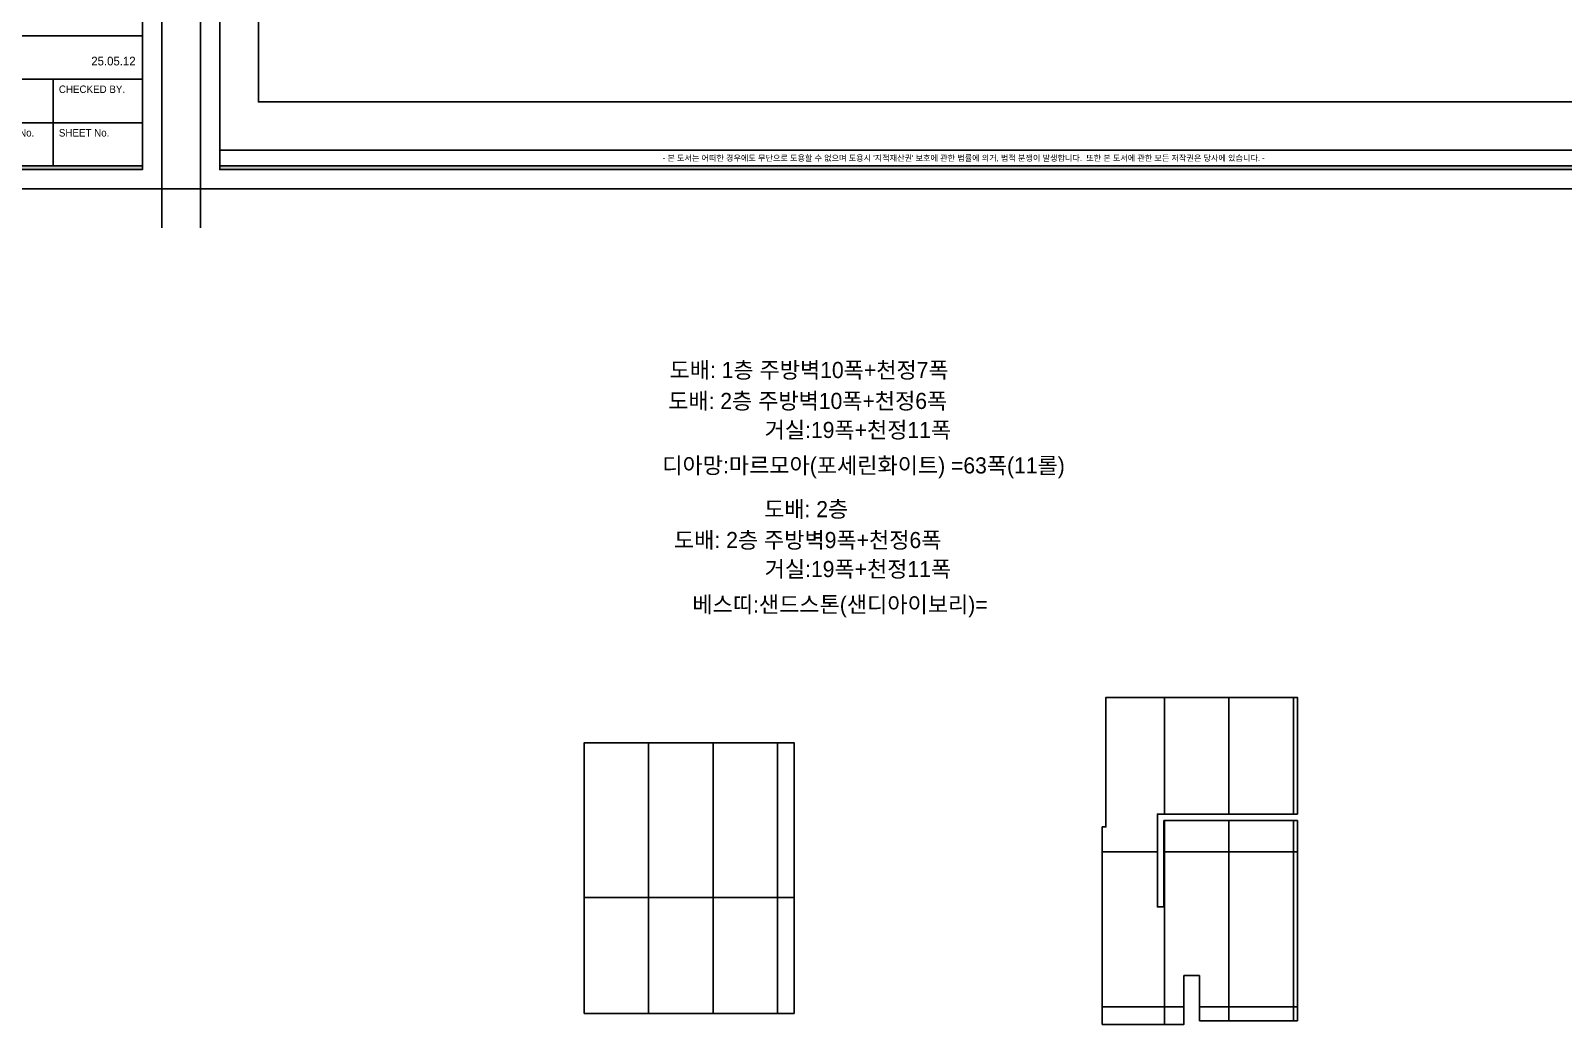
# Model space of a CAD drawing. Header units: inches. Extents: x 45519 to 207552, y -100391 to 47052.
# Drawn here: x 140419 to 164187, y 5629 to 21043 of the extents above; entities that cross this region are included whole.
import ezdxf
from ezdxf.enums import TextEntityAlignment as Align

# ---------------------------------------------------------------- set-up
doc = ezdxf.new("R2010")
doc.units = ezdxf.units.IN
doc.header["$LTSCALE"] = 100
doc.header["$MEASUREMENT"] = 0
for name, color, linetype in [('03-TEXT', 3, 'Continuous'), ('07-DIM WAL', 5, 'Continuous'), ('08-HAT', 8, 'Continuous'), ('7', 7, 'Continuous'), ('F-SYM', 7, 'Continuous'), ('FORM(YOURNAME)-11', 1, 'Continuous'), ('FORM(YOURNAME)-11 @ 1', 1, 'Continuous')]:
    doc.layers.add(name, color=color, linetype=linetype)
doc.styles.add('YOURNAME', font='HY울릉도M.TTF')
doc.styles.add('코레일둥고', font='Korail_Round_Gothic_Medium.ttf')

# ---------------------------------------------------------------- blocks, each defined once
blk = doc.blocks.new('FORM-PLAN')
at = {"layer": 'FORM(YOURNAME)-11'}
h = blk.add_hatch(color=256, dxfattribs=at)
h.dxf.hatch_style = 1
h.paths.add_polyline_path([(-71444, 55115), (10556, 55115), (10556, 54915), (-71444, 54915)])
h.paths.add_polyline_path([(-71444, -2085), (10556, -2085), (10556, -2285), (-71444, -2285)])
at = {"layer": 'Defpoints', "color": 158}
blk.add_line((1346, -1285), (-71444, -1285), dxfattribs=at)
for points in [[(-71444, -2285), (10556, -2285), (10556, 55115), (-71444, 55115)], [(-69444, 53115), (-64, 53115), (-64, 1215), (-69444, 1215)]]:
    blk.add_lwpolyline(points, close=True, dxfattribs=at)
at = {"layer": 'Defpoints', "color": 1}
for points in [[(-72444, -5285), (-72444, -3285), (-74444, -3285)], [(11556, -5285), (11556, -3285), (13556, -3285)]]:
    blk.add_lwpolyline(points, dxfattribs=at)
at = {"layer": 'FORM(YOURNAME)-11', "color": 14}
for p, q in [((1346, 4641), (10556, 4641)), ((1346, 2388), (10556, 2388)), ((5951, 2388), (5951, -2085)), ((1346, 136), (10556, 136))]:
    blk.add_line(p, q, dxfattribs=at)
at = {"layer": 'FORM(YOURNAME)-11', "color": 250}
blk.add_lwpolyline([(-72444, -3285), (11556, -3285), (11556, 56115), (-72444, 56115)], close=True, dxfattribs=at)
at = {"layer": 'FORM(YOURNAME)-11'}
blk.add_lwpolyline([(-71444, -2085), (10556, -2085), (10556, -2285), (-71444, -2285)], close=True, dxfattribs=at)
at = {"layer": 'FORM(YOURNAME)-11', "color": 14, "style": 'YOURNAME'}
for s, height, p in [('CHECKED BY.', 386.14, (6240, 1873)), ('DRAWING No.', 386.14, (1603, -379)), ('SHEET No.', 386.1, (6240, -379))]:
    blk.add_text(s, height=height, dxfattribs=at).set_placement(p, align=Align.MIDDLE_LEFT)
at = {"layer": 'FORM(YOURNAME)-11', "color": 1, "style": 'YOURNAME'}
blk.add_text("- 본 도서는 어떠한 경우에도 무단으로 도용할 수 없으며 도용시 '지적재산권' 보호에 관한 법률에 의거, 법적 분쟁이 발생합니다.  또한 본 도서에 관한 모든 저작권은 당사에 있습니다. -", height=300, dxfattribs=at).set_placement((-32990, -1685), align=Align.MIDDLE_CENTER)
at = {"layer": 'FORM(YOURNAME)-11', "color": 3, "style": 'YOURNAME'}
for tag, height, p in [('1', 450, (9905, 18188)), ('2', 450, (9905, 17544)), ('3', 450, (9905, 16257)), ('4', 450, (9905, 14326)), ('5', 515, (9905, 12009)), ('6', 515, (9905, 9757)), ('7', 515, (9905, 7504)), ('8', 515, (9905, 5252)), ('9', 515, (9905, 2999)), ('10', 515, (5655, 811)), ('11', 515, (9905, 747)), ('12', 515, (5655, -1441)), ('13', 515, (9905, -1441))]:
    blk.add_attdef(tag, text='', height=height, dxfattribs=at).set_placement(p, align=Align.MIDDLE_RIGHT)
blk = doc.blocks.new('*U424')
at = {"layer": 'F-SYM'}
ref = blk.add_blockref('FORM-PLAN', (138985, 19572), dxfattribs=dict(at, xscale=0.3, yscale=0.3, zscale=0.3))
ref.add_attrib('9', '25.05.12', dxfattribs={"layer": 'FORM(YOURNAME)-11 @ 1', "color": 3, "height": 135, "style": 'YOURNAME'}).set_placement((142047, 20571), align=Align.MIDDLE_RIGHT)
blk = doc.blocks.new('*U426')
at = {"layer": 'F-SYM', "xscale": 0.3, "yscale": 0.3, "zscale": 0.3}
blk.add_blockref('FORM-PLAN', (164785, 19572), dxfattribs=at)

msp = doc.modelspace()

# ---------------------------------------------------------------- hatches: boundary and pattern name
at = {"layer": '08-HAT'}
h = msp.add_hatch(dxfattribs=at)
h.set_pattern_fill('_USER', color=256, scale=1000, angle=90, pattern_type=0)
h.set_pattern_definition([(90, (0, 0), (-1000, 6e-14), [])])
h.paths.add_polyline_path([(152257.1, 9996.5), (149002.9, 9996.5), (149002.9, 5797.4), (152257.1, 5797.4)])
h.paths.add_polyline_path([(160062.9, 8790.8), (157992.9, 8790.8), (157992.9, 7450.8), (157892.9, 7450.8), (157892.9, 8890.8), (160062.9, 8890.8), (160062.9, 10700.8), (157092.9, 10700.8), (157092.9, 8690.8), (157037.9, 8690.8), (157037.9, 5628.8), (158302.9, 5628.8), (158302.9, 6385.8), (158542.9, 6385.8), (158542.9, 5683.8), (160062.9, 5683.8)])
h = msp.add_hatch(dxfattribs=at)
h.set_pattern_fill('_USER', color=256, scale=2400, pattern_type=0)
h.set_pattern_definition([(0, (157093, 10700.8), (0, 2400), [])])
h.paths.add_polyline_path([(160062.9, 10700.8), (157092.9, 10700.8), (157092.9, 8690.8), (157037.9, 8690.8), (157037.9, 5628.8), (158302.9, 5628.8), (158302.9, 6385.8), (158542.9, 6385.8), (158542.9, 5683.8), (160062.9, 5683.8), (160062.9, 8790.8), (157992.9, 8790.8), (157992.9, 7450.8), (157892.9, 7450.8), (157892.9, 8890.8), (160062.9, 8890.8)])
h = msp.add_hatch(dxfattribs=at)
h.set_pattern_fill('_USER', color=256, scale=2400, pattern_type=0)
h.set_pattern_definition([(0, (149003, 9996.5), (0, 2400), [])])
h.paths.add_polyline_path([(152257.1, 9996.5), (149002.9, 9996.5), (149002.9, 5797.4), (152257.1, 5797.4)])

# ---------------------------------------------------------------- linework, layer by layer
at = {"layer": '07-DIM WAL'}
for points in [[(158542.9, 5683.8), (160062.9, 5683.8), (160062.9, 8790.8), (157992.9, 8790.8), (157992.9, 7450.8), (157892.9, 7450.8), (157892.9, 8890.8), (160062.9, 8890.8), (160062.9, 10700.8), (157092.9, 10700.8), (157092.9, 8690.8), (157037.9, 8690.8), (157037.9, 5628.8), (158302.9, 5628.8), (158302.9, 6385.8), (158542.9, 6385.8)], [(149002.9, 5797.4), (152257.1, 5797.4), (152257.1, 9996.5), (149002.9, 9996.5)]]:
    msp.add_lwpolyline(points, close=True, dxfattribs=at)

# ---------------------------------------------------------------- block references
at = {"layer": '7'}
for name in ['*U424', '*U426']:
    msp.add_blockref(name, (0, 0), dxfattribs=at)

# ---------------------------------------------------------------- texts
at = {"layer": '03-TEXT', "style": '코레일둥고'}
for s, p in [('도배: 1층 주방벽10폭+천정7폭', (152490.4, 15653.5)), ('도배: 2층 주방벽10폭+천정6폭', (152469.1, 15174)), ('거실:19폭+천정11폭', (153247.1, 14724)), ('도배: 2층 ', (152490.4, 13496)), ('도배: 2층 주방벽9폭+천정6폭', (152469.1, 13016.5)), ('거실:19폭+천정11폭', (153247.1, 12566.5))]:
    msp.add_text(s, height=250, dxfattribs=at).set_placement(p, align=Align.CENTER)
at = {"layer": '03-TEXT', "color": 30, "style": '코레일둥고'}
for s, p in [('디아망:마르모아(포세린화이트) =63폭(11롤)', (153335.1, 14174)), ('베스띠:샌드스톤(샌디아이보리)=', (152969.1, 12016.5))]:
    msp.add_text(s, height=250, dxfattribs=at).set_placement(p, align=Align.CENTER)

doc.saveas('drawing.dxf')
